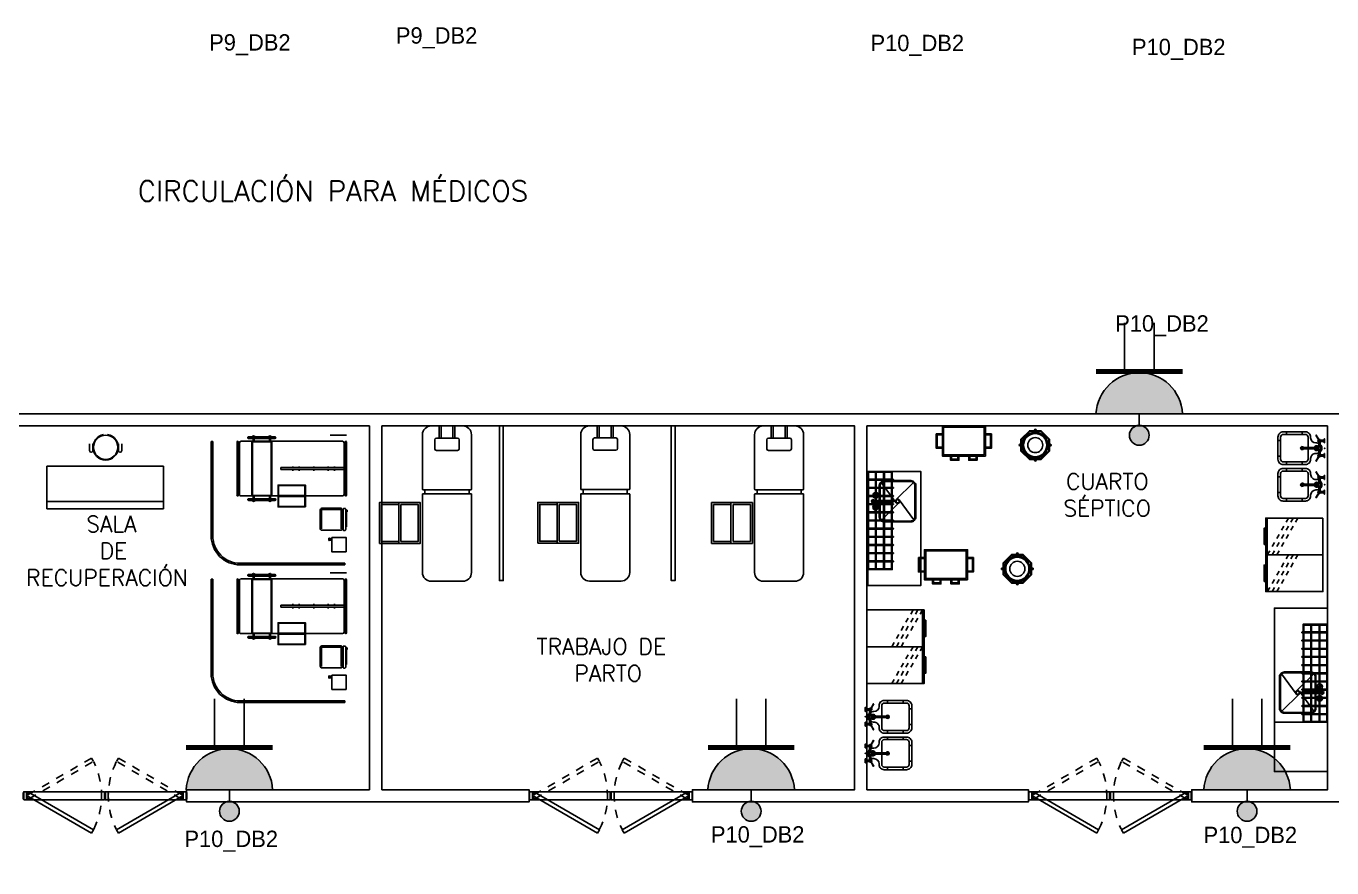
# Model space of a CAD drawing. Header units: metres. Extents: x -39 to 21688, y -24 to 9022.
# Drawn here: x 211.03 to 227.01, y 5.94 to 16.24 of the extents above; entities that cross this region are included whole.
import ezdxf

# ---------------------------------------------------------------- set-up
doc = ezdxf.new("R2010")
doc.units = ezdxf.units.M
doc.header["$MEASUREMENT"] = 0
doc.linetypes.add('HIDDEN2', pattern=[4.7625, 3.175, -1.5875])
doc.linetypes.add('HIDDEN4', pattern=[0.09375, 0.0625, -0.03125])
for name, color, linetype in [('AN-TEXTO', 3, 'Continuous'), ('AR-MOBILIRIO', 1, 'Continuous'), ('AR-MUROS', 6, 'Continuous'), ('AR-PUERTAS', 2, 'Continuous'), ('AR-SUELO', 1, 'Continuous'), ('AR-VENTANAS', 2, 'Continuous'), ('MOBILIARIO', 42, 'Continuous'), ('PISOS', 1, 'Continuous')]:
    doc.layers.add(name, color=color, linetype=linetype)
doc.styles.add('REGULAR-2.5', font='romans.shx', dxfattribs={"height": 2.5})

# ---------------------------------------------------------------- blocks, each defined once
blk = doc.blocks.new('AR-CAMILLA 2')
at = {"layer": 'AR-MOBILIRIO'}
for p, q in [((-0.11, 0.319, 0), (-0.41, 0.319, 0)), ((1.377, 0.287, 0), (0.897, 0.287, 0)), ((0.897, 0.257, 0), (0.977, 0.257, 0)), ((0.977, 0.207, 0), (0.977, 0.27, 0)), ((0.997, 0.27, 0), (0.997, 0.207, 0)), ((1.277, 0.257, 0), (0.997, 0.257, 0)), ((1.277, 0.207, 0), (1.277, 0.27, 0)), ((1.297, 0.27, 0), (1.297, 0.207, 0)), ((1.297, 0.257, 0), (1.377, 0.257, 0)), ((-0.41, 0.195, 0), (-0.41, -0.78, 0)), ((-0.385, -0.78, 0), (-0.385, 0.195, 0)), ((-0.385, 0.157, 0), (-0.365, 0.157, 0)), ((-0.365, 0.177, 0), (-0.365, -0.763, 0)), ((1.515, 0.207, 0), (-0.335, 0.207, 0)), ((0.957, -0.793, 0), (0.957, 0.207, 0)), ((0.957, 0.207, 0), (1.317, 0.207, 0)), ((0.967, -0.783, 0), (0.967, 0.197, 0)), ((0.967, 0.197, 0), (1.307, 0.197, 0)), ((1.307, 0.197, 0), (1.307, -0.783, 0)), ((1.317, 0.207, 0), (1.317, -0.793, 0)), ((1.545, -0.763, 0), (1.545, 0.177, 0)), ((1.565, 0.157, 0), (1.545, 0.157, 0)), ((1.565, -0.78, 0), (1.565, 0.195, 0)), ((1.59, 0.195, 0), (1.59, -0.78, 0)), ((2.032, -1.52, 0), (2.032, 0.2, 0)), ((2.032, 0.2, 0), (2.062, 0.2, 0)), ((2.062, -1.52, 0), (2.062, 0.2, 0)), ((0.79, -0.275, 0), (-0.41, -0.275, 0)), ((-0.41, -0.275, 0), (-0.41, -0.31, 0)), ((-0.41, -0.31, 0), (0.79, -0.31, 0)), ((-0.19, -0.275, 0), (-0.19, -0.252, 0)), ((-0.19, -0.31, 0), (-0.19, -0.333, 0)), ((-0.073, -0.275, 0), (-0.073, -0.252, 0)), ((-0.073, -0.31, 0), (-0.073, -0.333, 0)), ((0.19, -0.275, 0), (0.19, -0.252, 0)), ((0.19, -0.31, 0), (0.19, -0.333, 0)), ((0.453, -0.275, 0), (0.453, -0.252, 0)), ((0.453, -0.31, 0), (0.453, -0.333, 0)), ((0.57, -0.275, 0), (0.57, -0.252, 0)), ((0.57, -0.31, 0), (0.57, -0.333, 0)), ((0.79, -0.31, 0), (0.79, -0.275, 0)), ((0.35, -0.603, 0), (0.83, -0.603, 0)), ((0.35, -0.783, 0), (0.35, -0.603, 0)), ((0.83, -0.783, 0), (0.83, -0.603, 0)), ((-0.385, -0.743, 0), (-0.365, -0.743, 0)), ((-0.335, -0.793, 0), (1.515, -0.793, 0)), ((0.34, -0.793, 0), (0.84, -0.793, 0)), ((0.35, -0.783, 0), (0.83, -0.783, 0)), ((0.35, -0.803, 0), (0.83, -0.803, 0)), ((0.35, -0.983, 0), (0.35, -0.803, 0)), ((0.83, -0.983, 0), (0.83, -0.803, 0)), ((0.897, -0.843, 0), (0.977, -0.843, 0)), ((1.377, -0.873, 0), (0.897, -0.873, 0)), ((1.317, -0.793, 0), (0.957, -0.793, 0)), ((1.307, -0.783, 0), (0.967, -0.783, 0)), ((0.977, -0.793, 0), (0.977, -0.856, 0)), ((0.997, -0.856, 0), (0.997, -0.793, 0)), ((1.277, -0.843, 0), (0.997, -0.843, 0)), ((1.277, -0.793, 0), (1.277, -0.856, 0)), ((1.297, -0.856, 0), (1.297, -0.793, 0)), ((1.297, -0.843, 0), (1.377, -0.843, 0)), ((1.565, -0.743, 0), (1.545, -0.743, 0)), ((-0.419, -1.081, 0), (-0.419, -1.054, 0)), ((-0.394, -1.054, 0), (-0.419, -1.054, 0)), ((-0.419, -1.081, 0), (-0.394, -1.081, 0)), ((-0.407, -1.358, 0), (-0.407, -1.081, 0)), ((-0.331, -1.054, 0), (-0.346, -1.054, 0)), ((-0.346, -1.081, 0), (-0.331, -1.081, 0)), ((-0.309, -1.042, 0), (-0.309, -1.392, 0)), ((0.044, -1.04, 0), (-0.306, -1.04, 0)), ((0.35, -0.983, 0), (0.83, -0.983, 0)), ((-0.134, -1.582, 0), (-0.144, -1.582, 0)), ((-0.144, -1.812, 0), (-0.144, -1.584, 0)), ((-0.134, -1.587, 0), (-0.144, -1.587, 0)), ((-0.119, -1.6, 0), (-0.119, -1.569, 0)), ((-0.114, -1.601, 0), (-0.114, -1.568, 0)), ((-0.109, -1.602, 0), (-0.109, -1.567, 0)), ((-0.104, -1.603, 0), (-0.104, -1.566, 0)), ((-0.099, -1.604, 0), (-0.099, -1.565, 0)), ((-0.094, -1.605, 0), (-0.094, -1.565, 0)), ((-0.089, -1.605, 0), (-0.089, -1.564, 0)), ((-0.378, -2.02, 0), (1.532, -2.02, 0)), ((-0.378, -2.02, 0), (-0.378, -2.05, 0)), ((-0.378, -2.05, 0), (1.532, -2.05, 0))]:
    blk.add_line(p, q, dxfattribs=at)
at = {"layer": 'AR-MOBILIRIO', "elevation": 0}
for points in [[(0.34, -0.993), (0.34, -0.593), (0.84, -0.593), (0.84, -0.993)], [(-0.404, -1.812), (-0.144, -1.812), (-0.144, -1.552), (-0.404, -1.552)]]:
    blk.add_lwpolyline(points, close=True, dxfattribs=at)
for points in [[(-0.394, -1.035), (-0.394, -1.406, 0.414214), (-0.379, -1.421), (-0.361, -1.421, 0.414214), (-0.346, -1.406), (-0.346, -1.035, 0.414214), (-0.361, -1.02), (-0.379, -1.02, 0.414214)], [(-0.331, -1.042), (-0.331, -1.392, 0.414214), (-0.306, -1.417), (0.044, -1.417, 0.414214), (0.069, -1.392), (0.069, -1.042, 0.414214), (0.044, -1.017), (-0.306, -1.017, 0.414214)], [(-0.131, -1.572), (-0.091, -1.564, -0.487928), (-0.085, -1.569), (-0.085, -1.6, -0.487928), (-0.091, -1.605), (-0.131, -1.598, -0.344151), (-0.134, -1.593), (-0.134, -1.576, -0.344151)]]:
    blk.add_lwpolyline(points, format="xyb", close=True, dxfattribs=at)
blk.add_lwpolyline([(0.047, -1.392), (0.047, -1.042)], dxfattribs=at)
at = {"layer": 'AR-MOBILIRIO'}
for centre, radius, start, end in [((0.897, 0.272, 0), 0.015, 90, 270), ((0.987, 0.287, 0), 0.02, 360, 180), ((0.987, 0.27, 0), 0.01, 360, 180), ((1.287, 0.287, 0), 0.02, 360, 180), ((1.287, 0.27, 0), 0.01, 360, 180), ((1.377, 0.272, 0), 0.015, 270, 90), ((-0.397, 0.195, 0), 0.0125, 360, 180), ((-0.335, 0.177, 0), 0.03, 90, 180), ((1.515, 0.177, 0), 0.03, 360, 90), ((1.578, 0.195, 0), 0.0125, 360, 180), ((-0.397, -0.78, 0), 0.0125, 180, 360), ((-0.335, -0.763, 0), 0.03, 180, 270), ((0.897, -0.858, 0), 0.015, 90, 270), ((0.987, -0.873, 0), 0.02, 180, 360), ((0.987, -0.856, 0), 0.01, 180, 360), ((1.287, -0.873, 0), 0.02, 180, 360), ((1.287, -0.856, 0), 0.01, 180, 360), ((1.377, -0.858, 0), 0.015, 270, 90), ((1.515, -0.763, 0), 0.03, 270, 360), ((1.578, -0.78, 0), 0.0125, 180, 360), ((-0.306, -1.042, 0), 0.0029, 90, 180), ((0.044, -1.042, 0), 0.0029, 360, 90), ((1.532, -1.52, 0), 0.5, 270, 360), ((1.532, -1.52, 0), 0.53, 270, 360)]:
    blk.add_arc(centre, radius, start, end, dxfattribs=at)
blk = doc.blocks.new('AR-PUERTA DE DOBLE BATEO')
at = {"layer": 'AR-PUERTAS', "linetype": 'HIDDEN2'}
for p, q in [((-0.05, 0.953), (-0.05, 0.035)), ((0.05, 0.953), (0.05, 0.035)), ((-0.05, -0.965), (-0.05, -0.047)), ((0.05, -0.965), (0.05, -0.047))]:
    blk.add_line(p, q, dxfattribs=at)
at = {"layer": 'AR-PUERTAS'}
for points in [[(0.05, 0.988), (-0.05, 0.988), (-0.05, 0.953), (0.05, 0.953)], [(-0.04, 0.988), (-0.04, 0.994), (0.04, 0.994), (0.04, 0.988)], [(0.456, 0.158), (-0.002, 0.953), (-0.044, 0.929), (0.415, 0.134)], [(0.05, 0.035), (-0.05, 0.035), (-0.05, 0), (0.05, 0)], [(-0.04, -0.006), (-0.04, 0), (0.04, 0), (0.04, -0.006)], [(0.05, -0.047), (-0.05, -0.047), (-0.05, -0.012), (0.05, -0.012)], [(0.456, -0.17), (-0.002, -0.965), (-0.044, -0.941), (0.415, -0.146)], [(-0.04, -0.006), (-0.04, -0.012), (0.04, -0.012), (0.04, -0.006)], [(0.05, -1), (-0.05, -1), (-0.05, -0.965), (0.05, -0.965)], [(-0.04, -1), (-0.04, -1.006), (0.04, -1.006), (0.04, -1)]]:
    blk.add_lwpolyline(points, close=True, dxfattribs=at)
at = {"layer": 'AR-PUERTAS', "color": 1, "linetype": 'HIDDEN4'}
for points in [[(-0.461, 0.158), (-0.002, 0.953), (0.039, 0.929), (-0.42, 0.134)], [(-0.461, -0.17), (-0.002, -0.965), (0.039, -0.941), (-0.42, -0.146)]]:
    blk.add_lwpolyline(points, close=True, dxfattribs=at)
for centre, start, end in [((-0.002, 0.963), 243.6523, 296.3478), ((-0.002, -0.975), 63.6523, 116.3478)]:
    blk.add_arc(centre, 0.928, start, end, dxfattribs=at)
blk = doc.blocks.new('CAMILLA_01')
for p, q in [((-1900, 97.5), (-1900, 193)), ((-1793, 300), (-1125, 300)), ((-1120, 295), (-1120, -295)), ((-1120, 270), (-1070, 270)), ((-1070, -295), (-1070, 295)), ((-1065, 300), (-107, 300)), ((0, 193), (0, -193)), ((-1901.5, 97.5), (-1751.592, 97.5)), ((-1901.5, 72.5), (-1901.5, 97.5)), ((-1751.592, 72.5), (-1901.5, 72.5)), ((-1900, 72.5), (-1900, 97.5)), ((-1900, -72.5), (-1900, 72.5)), ((-1751.592, -130), (-1751.592, 130)), ((-1731.592, 150), (-1621.592, 150)), ((-1601.592, 130), (-1601.592, -130)), ((-1751.592, -72.5), (-1901.5, -72.5)), ((-1901.5, -72.5), (-1901.5, -97.5)), ((-1901.5, -97.5), (-1751.592, -97.5)), ((-1900, -97.5), (-1900, -72.5)), ((-1900, -193), (-1900, -97.5)), ((-1621.592, -150), (-1731.592, -150)), ((-1125, -300), (-1793, -300)), ((-1070, -270), (-1120, -270)), ((-107, -300), (-1065, -300))]:
    blk.add_line(p, q)
for centre, radius, start, end in [((-1793, 193), 107, 90, 180), ((-1125, 295), 5, 0, 90), ((-1065, 295), 5, 90, 180), ((-107, 193), 107, 0, 90), ((-1731.592, 130), 20, 90, 180), ((-1621.592, 130), 20, 0, 90), ((-1731.592, -130), 20, 180, 270), ((-1621.592, -130), 20, 270, 0), ((-1793, -193), 107, 180, 270), ((-1125, -295), 5, 270, 0), ((-1065, -295), 5, 180, 270), ((-107, -193), 107, 270, 0)]:
    blk.add_arc(centre, radius, start, end)
blk = doc.blocks.new('A$C631E24F3')
at = {"layer": 'AR-MOBILIRIO'}
for points in [[(1.127, 0.463), (1.127, 0.963), (0.627, 0.963), (0.627, 0.463), (1.127, 0.463)], [(0.889, 0.463), (0.889, 0.963)], [(0.864, 0.938), (0.652, 0.938), (0.652, 0.488), (0.864, 0.488)], [(0.864, 0.488), (0.864, 0.938)], [(0.889, 0.488), (1.102, 0.488), (1.102, 0.938), (0.889, 0.938)]]:
    blk.add_lwpolyline(points, dxfattribs=at)
at = {"layer": 'AR-MOBILIRIO', "xscale": -0.0009999999999763531, "yscale": 0.0009999999997489795, "zscale": 0.0009999999999999736, "rotation": 90}
blk.add_blockref('CAMILLA_01', (0.3, 0), dxfattribs=at)
blk = doc.blocks.new('TARJA')
for p, q in [((-0.014, -0.022), (-0.227, 0.194)), ((0.23, 0.196), (-0.014, 0.018)), ((0.232, -0.198), (0.019, 0.018)), ((0.019, -0.022), (-0.225, -0.2)), ((-0.008, -0.3), (-0.008, -0.06)), ((0.012, -0.3), (0.012, -0.06)), ((-0.134, -0.27), (-0.134, -0.273)), ((-0.134, -0.273), (-0.054, -0.273)), ((-0.127, -0.263), (-0.055, -0.263)), ((0.139, -0.273), (0.058, -0.273)), ((0.132, -0.263), (0.059, -0.263)), ((0.139, -0.27), (0.139, -0.273))]:
    blk.add_line(p, q)
for points in [[(0.012, -0.225), (0.194, -0.225, 0.414214), (0.254, -0.165), (0.254, 0.161, 0.414214), (0.194, 0.221), (-0.19, 0.221, 0.414214), (-0.25, 0.161), (-0.25, -0.165, 0.414214), (-0.19, -0.225), (-0.007, -0.225)], [(0.012, -0.215), (0.194, -0.215, 0.414214), (0.244, -0.165), (0.244, 0.161, 0.414214), (0.194, 0.211), (-0.19, 0.211, 0.414214), (-0.24, 0.161), (-0.24, -0.165, 0.414214), (-0.19, -0.215), (-0.007, -0.215)]]:
    blk.add_lwpolyline(points, format="xyb")
for radius in [0.026, 0.021]:
    blk.add_circle((0.002, -0.002), radius)
for centre, radius, start, end in [((0.002, -0.06), 0.01, 0, 180), ((-0.127, -0.27), 0.00711, 89.9822, 179.9822), ((-0.07, -0.27), 0.0345, 185.2545, 168.7617), ((-0.07, -0.27), 0.0167, 190.9013, 156.3336), ((0.002, -0.3), 0.02, 120, 60), ((0.002, -0.3), 0.01, 180, 0), ((0.075, -0.27), 0.0345, 11.2383, 354.7455), ((0.075, -0.27), 0.0167, 23.6664, 349.0987), ((0.132, -0.27), 0.00711, 0.0178, 90.0178)]:
    blk.add_arc(centre, radius, start, end)
blk = doc.blocks.new('A$C1D6F04FD')
at = {"layer": 'AR-MOBILIRIO'}
for p, q in [((0.095, 0.205), (0.01, 0.205)), ((0.095, 0.195), (0.01, 0.195)), ((0.195, 0.205), (0.105, 0.205)), ((0.195, 0.195), (0.105, 0.195)), ((0.295, 0.205), (0.205, 0.205)), ((0.295, 0.195), (0.205, 0.195)), ((0.395, 0.205), (0.305, 0.205)), ((0.395, 0.195), (0.305, 0.195)), ((0.495, 0.205), (0.405, 0.205)), ((0.495, 0.195), (0.405, 0.195)), ((0.595, 0.205), (0.505, 0.205)), ((0.595, 0.195), (0.505, 0.195)), ((0.695, 0.205), (0.605, 0.205)), ((0.695, 0.195), (0.605, 0.195)), ((0.795, 0.205), (0.705, 0.205)), ((0.795, 0.195), (0.705, 0.195)), ((0.895, 0.205), (0.805, 0.205)), ((0.895, 0.195), (0.805, 0.195)), ((0.995, 0.205), (0.905, 0.205)), ((0.995, 0.195), (0.905, 0.195)), ((1.095, 0.205), (1.005, 0.205)), ((1.095, 0.195), (1.005, 0.195)), ((1.19, 0.205), (1.105, 0.205)), ((1.19, 0.195), (1.105, 0.195)), ((0.095, 0.105), (0.01, 0.105)), ((0.095, 0.095), (0.01, 0.095)), ((0.195, 0.105), (0.105, 0.105)), ((0.195, 0.095), (0.105, 0.095)), ((0.295, 0.105), (0.205, 0.105)), ((0.295, 0.095), (0.205, 0.095)), ((0.395, 0.105), (0.305, 0.105)), ((0.395, 0.095), (0.305, 0.095)), ((0.495, 0.105), (0.405, 0.105)), ((0.495, 0.095), (0.405, 0.095)), ((0.595, 0.105), (0.505, 0.105)), ((0.595, 0.095), (0.505, 0.095)), ((0.695, 0.105), (0.605, 0.105)), ((0.695, 0.095), (0.605, 0.095)), ((0.795, 0.105), (0.705, 0.105)), ((0.795, 0.095), (0.705, 0.095)), ((0.895, 0.105), (0.805, 0.105)), ((0.895, 0.095), (0.805, 0.095)), ((0.995, 0.105), (0.905, 0.105)), ((0.995, 0.095), (0.905, 0.095)), ((1.095, 0.105), (1.005, 0.105)), ((1.095, 0.095), (1.005, 0.095)), ((1.19, 0.105), (1.105, 0.105)), ((1.19, 0.095), (1.105, 0.095))]:
    blk.add_line(p, q, dxfattribs=at)
blk.add_lwpolyline([(1.397, 0), (1.397, 0.65), (0, 0.65), (0, 0)], close=True, dxfattribs=at)
for points in [[(1.2, 0), (0, 0), (0, 0.3), (0.095, 0.3)], [(0.095, 0.01), (0.01, 0.01), (0.01, 0.29), (0.095, 0.29)], [(0.105, 0.3), (0.195, 0.3)], [(0.105, 0.29), (0.195, 0.29)], [(0.205, 0.3), (0.295, 0.3)], [(0.205, 0.29), (0.295, 0.29)], [(0.305, 0.3), (0.395, 0.3)], [(0.305, 0.29), (0.395, 0.29)], [(0.405, 0.3), (0.495, 0.3)], [(0.405, 0.29), (0.495, 0.29)], [(0.505, 0.3), (0.595, 0.3)], [(0.505, 0.29), (0.595, 0.29)], [(0.605, 0.3), (0.695, 0.3)], [(0.605, 0.29), (0.695, 0.29)], [(0.705, 0.3), (0.795, 0.3)], [(0.705, 0.29), (0.795, 0.29)], [(0.805, 0.3), (0.895, 0.3)], [(0.805, 0.29), (0.895, 0.29)], [(0.905, 0.3), (0.995, 0.3)], [(0.905, 0.29), (0.995, 0.29)], [(1.005, 0.3), (1.095, 0.3)], [(1.005, 0.29), (1.095, 0.29)], [(1.105, 0.3), (1.2, 0.3), (1.2, 0)], [(1.105, 0.29), (1.19, 0.29), (1.19, 0.01)], [(0.195, 0.01), (0.105, 0.01)], [(0.295, 0.01), (0.205, 0.01)], [(0.395, 0.01), (0.305, 0.01)], [(0.495, 0.01), (0.405, 0.01)], [(0.595, 0.01), (0.505, 0.01)], [(0.695, 0.01), (0.605, 0.01)], [(0.795, 0.01), (0.705, 0.01)], [(0.895, 0.01), (0.805, 0.01)], [(0.995, 0.01), (0.905, 0.01)], [(1.095, 0.01), (1.005, 0.01)], [(1.19, 0.01), (1.105, 0.01)]]:
    blk.add_lwpolyline(points, dxfattribs=at)
for points in [[(0.105, 0.01), (0.105, 0.31, 1), (0.095, 0.31), (0.095, 0.01)], [(0.205, 0.01), (0.205, 0.31, 1), (0.195, 0.31), (0.195, 0.01)], [(0.305, 0.01), (0.305, 0.31, 1), (0.295, 0.31), (0.295, 0.01)], [(0.405, 0.01), (0.405, 0.31, 1), (0.395, 0.31), (0.395, 0.01)], [(0.505, 0.01), (0.505, 0.31, 1), (0.495, 0.31), (0.495, 0.01)], [(0.605, 0.01), (0.605, 0.31, 1), (0.595, 0.31), (0.595, 0.01)], [(0.705, 0.01), (0.705, 0.31, 1), (0.695, 0.31), (0.695, 0.01)], [(0.805, 0.01), (0.805, 0.31, 1), (0.795, 0.31), (0.795, 0.01)], [(0.905, 0.01), (0.905, 0.31, 1), (0.895, 0.31), (0.895, 0.01)], [(1.005, 0.01), (1.005, 0.31, 1), (0.995, 0.31), (0.995, 0.01)], [(1.105, 0.01), (1.105, 0.31, 1), (1.095, 0.31), (1.095, 0.01)]]:
    blk.add_lwpolyline(points, format="xyb", dxfattribs=at)
at = {"layer": 'AR-MOBILIRIO', "color": 8}
blk.add_blockref('TARJA', (0.362, 0.367), dxfattribs=at)
blk = doc.blocks.new('A$C4E58417D')
at = {"layer": 'AR-MOBILIRIO'}
for points in [[(0.123, 0.37), (0.267, 0.37), (0.37, 0.267), (0.37, 0.123), (0.267, 0.02), (0.123, 0.02), (0.02, 0.123), (0.02, 0.267)], [(0.127, 0.36), (0.263, 0.36), (0.36, 0.263), (0.36, 0.127), (0.263, 0.03), (0.127, 0.03), (0.03, 0.127), (0.03, 0.263)], [(0.18, 0.35), (0.18, 0.355), (0.21, 0.355), (0.21, 0.35)], [(0.18, 0.04), (0.18, 0.035), (0.21, 0.035), (0.21, 0.04)]]:
    blk.add_lwpolyline(points, close=True, dxfattribs=at)
for points in [[(0.195, 0.35), (0.195, 0.345, 1), (0.195, 0.045), (0.195, 0.04)], [(0.205, 0.37), (0.205, 0.38, 1), (0.185, 0.38), (0.185, 0.37)], [(0.02, 0.185), (0.01, 0.185, -1), (0.01, 0.205), (0.02, 0.205)], [(0.37, 0.185), (0.38, 0.185, 1), (0.38, 0.205), (0.37, 0.205)], [(0.205, 0.02), (0.205, 0.01, -1), (0.185, 0.01), (0.185, 0.02)]]:
    blk.add_lwpolyline(points, format="xyb", dxfattribs=at)
for radius in [0.155, 0.142, 0.092]:
    blk.add_circle((0.195, 0.195), radius, dxfattribs=at)
blk = doc.blocks.new('A$C136E0BDE')
at = {"layer": 'AR-MOBILIRIO'}
for p, q in [((0.3, 0.329), (0.35, 0.358)), ((0.4, 0.386), (0.45, 0.415)), ((0.4, 0.329), (0.45, 0.358)), ((0, 0.155), (0.05, 0.184)), ((0.1, 0.213), (0.15, 0.242)), ((0.1, 0.155), (0.15, 0.184)), ((0.2, 0.271), (0.25, 0.3)), ((0.2, 0.213), (0.25, 0.242)), ((0.2, 0.155), (0.25, 0.184)), ((0.3, 0.271), (0.35, 0.3)), ((0.3, 0.213), (0.35, 0.242)), ((0.4, 0.271), (0.45, 0.3)), ((0, 0.098), (0.05, 0.127)), ((0, 0.04), (0.05, 0.069)), ((0, 0.04), (0.45, 0.04)), ((0.1, 0.098), (0.15, 0.127))]:
    blk.add_line(p, q, dxfattribs=at)
for points in [[(0.45, 0.72), (0, 0.72), (0, 0.02), (0.45, 0.02)], [(0.125, 0), (0.125, 0.01), (0.325, 0.01), (0.325, 0)]]:
    blk.add_lwpolyline(points, close=True, dxfattribs=at)
blk = doc.blocks.new('A$C79D419E8')
at = {"layer": 'AR-MOBILIRIO'}
for points in [[(0.095, 0.675), (0.095, 0.601), (0.273, 0.601), (0.273, 0.675)], [(0.368, 0.073), (0.368, 0.601), (0, 0.601), (0, 0.073)], [(0.368, 0.5), (0.368, 0.398), (0.419, 0.398), (0.419, 0.5)], [(0.368, 0.175), (0.368, 0.277), (0.419, 0.277), (0.419, 0.175)], [(0.095, 0), (0.095, 0.073), (0.273, 0.073), (0.273, 0)]]:
    blk.add_lwpolyline(points, close=True, dxfattribs=at)
at = {"layer": 'AR-MOBILIRIO', "color": 250}
for points in [[(0.107, 0.663), (0.107, 0.601), (0.261, 0.601), (0.261, 0.663)], [(0.352, 0.089), (0.352, 0.585), (0.016, 0.585), (0.016, 0.089)], [(0.368, 0.488), (0.368, 0.41), (0.407, 0.41), (0.407, 0.488)], [(0.368, 0.187), (0.368, 0.265), (0.407, 0.265), (0.407, 0.187)], [(0.107, 0.012), (0.107, 0.073), (0.261, 0.073), (0.261, 0.012)]]:
    blk.add_lwpolyline(points, close=True, dxfattribs=at)
blk = doc.blocks.new('A$C18344971')
at = {"layer": 'AR-MOBILIRIO', "color": 250}
for p, q in [((0.102, 0.523), (0.102, 0.566)), ((0.118, 0.523), (0.118, 0.566)), ((0.277, 0.518), (0.123, 0.518)), ((0.184, 0.502), (0.128, 0.502)), ((0.192, 0.494), (0.192, 0.298)), ((0.208, 0.494), (0.208, 0.298)), ((0.216, 0.502), (0.272, 0.502)), ((0.282, 0.523), (0.282, 0.566)), ((0.298, 0.523), (0.298, 0.566)), ((0.032, 0.296), (0, 0.296)), ((0.368, 0.296), (0.4, 0.296)), ((0.032, 0.104), (0, 0.104)), ((0.104, 0.032), (0.104, 0)), ((0.296, 0.032), (0.296, 0)), ((0.368, 0.104), (0.4, 0.104))]:
    blk.add_line(p, q, dxfattribs=at)
at = {"layer": 'AR-MOBILIRIO'}
for p, q in [((0.192, 0.368), (0.072, 0.368)), ((0.136, 0.474), (0.136, 0.464)), ((0.328, 0.368), (0.208, 0.368)), ((0.264, 0.474), (0.264, 0.464))]:
    blk.add_line(p, q, dxfattribs=at)
at = {"layer": 'AR-MOBILIRIO', "color": 250}
for points in [[(0.042, 0.465), (0.109, 0.504), (0.107, 0.507), (0.04, 0.468)], [(0.134, 0.57), (0.086, 0.57), (0.086, 0.566), (0.134, 0.566)], [(0.266, 0.57), (0.314, 0.57), (0.314, 0.566), (0.266, 0.566)], [(0.358, 0.465), (0.291, 0.504), (0.293, 0.507), (0.36, 0.468)]]:
    blk.add_lwpolyline(points, close=True, dxfattribs=at)
at = {"layer": 'AR-MOBILIRIO'}
for points in [[(0.328, 0.4), (0.336, 0.4, -0.414214), (0.4, 0.336), (0.4, 0.064, -0.414214), (0.336, 0), (0.064, 0, -0.414214), (0, 0.064), (0, 0.336, -0.414214), (0.064, 0.4), (0.072, 0.4)], [(0.328, 0.368), (0.336, 0.368, -0.414214), (0.368, 0.336), (0.368, 0.064, -0.414214), (0.336, 0.032), (0.064, 0.032, -0.414214), (0.032, 0.064), (0.032, 0.336, -0.414214), (0.064, 0.368), (0.072, 0.368)]]:
    blk.add_lwpolyline(points, format="xyb", dxfattribs=at)
at = {"layer": 'AR-MOBILIRIO', "color": 250}
for centre, radius, start, end in [((0.11, 0.506), 0.018, 217.6623, 202.3377), ((0.11, 0.506), 0.006, 233.5782, 186.4218), ((0.2, 0.474), 0.0298, 114.4436, 254.4122), ((0.2, 0.474), 0.0203, 113.185, 246.815), ((0.184, 0.494), 0.008, 0, 90), ((0.216, 0.494), 0.008, 90, 180), ((0.2, 0.474), 0.0298, 285.5878, 65.5564), ((0.2, 0.474), 0.0203, 293.185, 66.815), ((0.29, 0.506), 0.018, 337.6623, 322.3377), ((0.29, 0.506), 0.006, 353.5782, 306.4218), ((0.2, 0.298), 0.0203, 113.185, 66.815), ((0.2, 0.298), 0.012, 131.8103, 48.1897), ((0.2, 0.298), 0.008, 180, 0)]:
    blk.add_arc(centre, radius, start, end, dxfattribs=at)
at = {"layer": 'AR-MOBILIRIO'}
for centre, start, end in [((0.2, 0.474), 154.0555, 180), ((0.2, 0.474), 43.4325, 136.5675), ((0.2, 0.474), 0, 25.9445), ((0.072, 0.464), 270, 0), ((0.328, 0.464), 180, 270)]:
    blk.add_arc(centre, 0.064, start, end, dxfattribs=at)
blk.add_point((0.2, 0.57), dxfattribs=at)
blk = doc.blocks.new('16A twin WP')
at = {"ltscale": 8}
h = blk.add_hatch(color=256, dxfattribs=at)
edge = h.paths.add_edge_path()
edge.add_ellipse((17.39, -0.95), major_axis=(0.17, 17.42), ratio=1, start_angle=273.7089, end_angle=447.4296, ccw=False)
edge.add_line((34.79, 0), (0, 0))
h = blk.add_hatch(color=256, dxfattribs=at)
edge = h.paths.add_edge_path()
edge.add_ellipse((17.39, -8.68), major_axis=(-2.81, 2.81), ratio=1, start_angle=0, end_angle=360)
for p, q in [((11.47, 16.91), (11.47, 36.51)), ((23.31, 16.91), (23.31, 36.51)), ((34.79, 0), (0, 0)), ((17.39, -4.7), (17.39, 0))]:
    blk.add_line(p, q, dxfattribs=at)
at = {"ltscale": 8, "const_width": 2}
blk.add_lwpolyline([(34.79, 16.91), (-0.01, 16.91)], dxfattribs=at)
at = {"ltscale": 8, "extrusion": (0, 0, -1)}
blk.add_ellipse((17.39, -0.95), major_axis=(0.17, 17.42), ratio=1, start_param=-1.525934, end_param=1.506063, dxfattribs=at)
at = {"ltscale": 8}
blk.add_ellipse((17.39, -8.68), major_axis=(-2.81, 2.81), ratio=1, start_param=3.926991, end_param=10.210176, dxfattribs=at)

msp = doc.modelspace()

# ---------------------------------------------------------------- linework, layer by layer
at = {"layer": 'AR-MOBILIRIO', "extrusion": (-3.97206e-07, 1.97556e-06, 1)}
for p, q in [((211.804, 11.13047, 0), (211.80411, 11.04827, 0)), ((211.8451, 11.13053, 0), (211.84522, 11.04832, 0)), ((212.1575, 11.13098, 0), (212.15761, 11.04877, 0)), ((212.1986, 11.13104, 0), (212.19872, 11.04883, 0))]:
    msp.add_line(p, q, dxfattribs=at)
at = {"layer": 'AR-MOBILIRIO'}
for p, q in [((212.7077, 10.85701, -0.00003), (212.7077, 10.33779, -0.00003)), ((212.7077, 10.42433, -0.00003), (211.28225, 10.42433, -0.00003))]:
    msp.add_line(p, q, dxfattribs=at)
for points in [[(216.82109, 11.3501), (216.82109, 9.4587), (216.82109, 9.4587), (216.86902, 9.4587), (216.86902, 11.3501)], [(218.92478, 11.3501), (218.92478, 9.4587), (218.92478, 9.4587), (218.97271, 9.4587), (218.97271, 11.3501)]]:
    msp.add_lwpolyline(points, dxfattribs=at)
at = {"layer": 'AR-MOBILIRIO', "elevation": -0.00003}
msp.add_lwpolyline([(212.7077, 10.85701), (211.28225, 10.85701), (211.28225, 10.33779), (212.7077, 10.33779)], dxfattribs=at)
at = {"layer": 'AR-MOBILIRIO', "extrusion": (-3.97206e-07, 1.97556e-06, 1)}
msp.add_circle((212.00136, 11.08965, -0.00006), 0.14798, dxfattribs=at)
for centre, radius, start, end in [((212.00136, 11.08965, -0.00006), 0.1562, 99.166093, 80.996652), ((211.82466, 11.0483, -0.00006), 0.02055, 180.081372, 0.081372), ((212.17816, 11.0488, -0.00006), 0.02055, 180.081372, 0.081372)]:
    msp.add_arc(centre, radius, start, end, dxfattribs=at)
at = {"layer": 'AR-MUROS'}
msp.add_line((206.62855, 11.5001), (227.10949, 11.5001), dxfattribs=at)
for points in [[(205.98066, 11.3501), (211.38066, 11.3501), (215.23066, 11.3501)], [(215.23066, 6.90025), (215.23066, 11.3501)], [(215.38066, 6.90025), (215.38066, 11.3501)], [(215.38066, 11.3501), (220.53066, 11.3501), (221.17007, 11.3501), (221.17007, 6.90025), (220.53066, 6.90025), (219.18505, 6.90025), (219.18505, 6.75025), (223.29692, 6.75025), (223.29692, 6.90025), (221.32007, 6.90025), (221.32007, 11.3501), (226.95949, 11.3501)], [(225.73889, 6.75025), (225.29692, 6.75025), (225.29692, 6.90025), (225.73889, 6.90025), (226.95949, 6.90025), (226.95949, 11.3501)], [(225.69481, 6.75025), (227.10949, 6.75025), (227.10949, 11.3501)], [(226.30949, 9.12166), (226.30949, 7.12166), (226.95949, 7.12166)], [(215.38066, 6.90025), (217.18505, 6.90025), (217.18505, 6.75025), (216.64697, 6.75025), (213.80104, 6.75025), (212.99316, 6.75025), (212.99316, 6.90025), (213.80104, 6.90025), (215.23066, 6.90025)]]:
    msp.add_lwpolyline(points, dxfattribs=at)
at = {"layer": 'AR-PUERTAS'}
msp.add_circle((217.14832, 28.38769), 40.08066, dxfattribs=at)

# ---------------------------------------------------------------- block references
at = {"layer": 'AR-MUROS', "xscale": -0.6704899996693738, "yscale": 0.6704899996693738, "zscale": 0.6704899996693738, "rotation": 1.358409241092318e-05}
for p in [(214.67556, 11.02509, 0), (214.67556, 9.34118, 0)]:
    msp.add_blockref('AR-CAMILLA 2', p, dxfattribs=at)
at = {"layer": 'AR-PUERTAS', "rotation": 270.0000135837768}
for p in [(211.99924, 6.82525), (218.19113, 6.82525), (224.303, 6.82525)]:
    msp.add_blockref('AR-PUERTA DE DOBLE BATEO', p, dxfattribs=at)
at = {"layer": 'AR-SUELO', "xscale": 0.0304565344946113, "yscale": 0.0304565344946113, "zscale": 0.0304565344946113}
for p in [(224.12459, 11.50001), (212.98631, 6.90016), (219.37375, 6.90016), (225.44442, 6.90016)]:
    msp.add_blockref('16A twin WP', p, dxfattribs=at)
at = {"layer": 'MOBILIARIO', "xscale": -1}
for name, p, rotation in [('A$C79D419E8', (222.84454, 11.35009), 90), ('A$C18344971', (226.35215, 10.87819), 270), ('A$C136E0BDE', (226.18152, 9.7737), 270), ('A$C79D419E8', (222.62492, 9.83662), 90), ('A$C136E0BDE', (226.18152, 9.3237), 270), ('A$C136E0BDE', (222.04007, 9.09923), 90), ('A$C136E0BDE', (222.04007, 8.64923), 90), ('A$C18344971', (221.86944, 7.54473), 90)]:
    msp.add_blockref(name, p, dxfattribs=dict(at, rotation=rotation))
at = {"layer": 'MOBILIARIO'}
for name, p, rotation in [('A$C4E58417D', (223.186, 11.31072), 269.9999999999999), ('A$C1D6F04FD', (221.33024, 10.79339), 270), ('A$C18344971', (226.35215, 10.83095), 270), ('A$C4E58417D', (222.96638, 9.79725), 270), ('A$C1D6F04FD', (226.95949, 7.7246), 90), ('A$C18344971', (221.86944, 7.59198), 89.99999999999997)]:
    msp.add_blockref(name, p, dxfattribs=dict(at, rotation=rotation))
at = {"layer": 'PISOS', "xscale": -1}
for p in [(216.47993, 9.4501), (218.41715, 9.4516), (220.54536, 9.4501)]:
    msp.add_blockref('A$C631E24F3', p, dxfattribs=at)

# ---------------------------------------------------------------- texts
at = {"layer": 'AN-TEXTO', "attachment_point": 1, "style": 'REGULAR-2.5'}
for s, width, gutter_width, heights, insert, char_height in [('\\pi0.22058;CIRCULACIÓN PARA MÉDICOS ', 5.7863988, 1.25, [0.30966], (212.174, 14.34866), 0.25), ('\\pi0.00138;CUARTO \\P\\pi-0.03141;SÉPTICO ', 1.0707216, 0.98365, [0], (223.75584, 10.76957), 0.1967294), ('\\pi0.21216;SALA \\P\\pi0.3761;DE \\P\\pi-0.52323;RECUPERACIÓN', 1.0707216, 0.98365, [0], (211.55204, 10.24869), 0.1967294), ('\\pi0.04303;TRABAJO DE\\P\\pi0.50675;PARTO', 1.865986, 0.98365, [0.63471], (217.234, 8.75003), 0.1967294)]:
    msp.add_mtext_dynamic_manual_height_columns(s, width=width, gutter_width=gutter_width, heights=heights, dxfattribs=dict(at, insert=insert, char_height=char_height))
at = {"layer": 'AR-VENTANAS', "char_height": 0.2, "attachment_point": 1}
for s, insert in [('P9_DB2', (213.2689, 16.14287)), ('P9_DB2', (215.55436, 16.22744)), ('P10_DB2', (221.36458, 16.13591)), ('P10_DB2', (224.56506, 16.08695)), ('P10_DB2', (224.35984, 12.70441)), ('P10_DB2', (212.96621, 6.39914)), ('P10_DB2', (219.41048, 6.45347)), ('P10_DB2', (225.4411, 6.44685))]:
    msp.add_mtext_dynamic_manual_height_columns(s, width=3.1262579, gutter_width=1, heights=[0], dxfattribs=dict(at, insert=insert))

doc.saveas('drawing.dxf')
